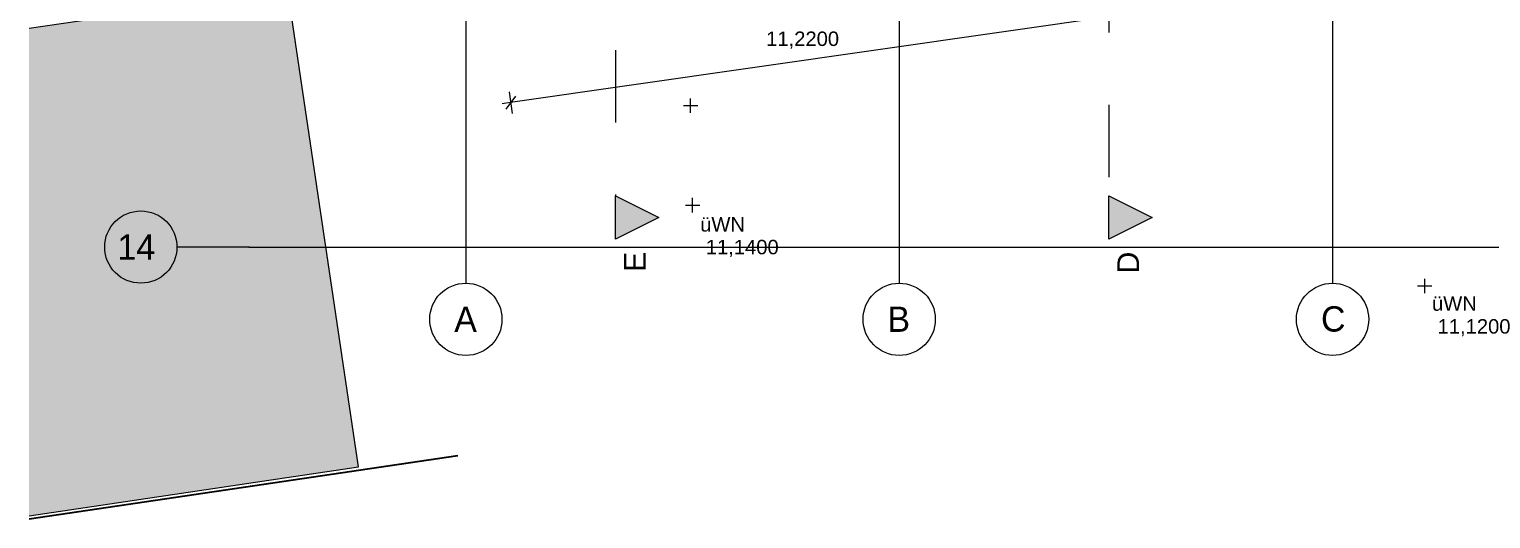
# Model space of a CAD drawing. Header units: metres. Extents: x -3 to 205, y -18 to 45.
# Drawn here: x 29.38 to 39.5, y -17.88 to -14.5 of the extents above; entities that cross this region are included whole.
import ezdxf

# ---------------------------------------------------------------- set-up
doc = ezdxf.new("R2010")
doc.units = ezdxf.units.M
doc.header["$MEASUREMENT"] = 0
doc.linetypes.add('Grenzlinie', pattern=[0.008, 0.003, -0.005])
doc.linetypes.add('Untersicht', pattern=[0.001, 0.0005, -0.0005])
for name, color, linetype in [('1._1.Stock  PP STG2_4_000 Achsraster', 7, 'Continuous'), ('1._1.Stock  PP STG2_4_725 Nachbarbebauung', 7, 'Continuous'), ('1._1.Stock  PP STG2_4_851 Marker Schnitt', 7, 'Continuous'), ('1._1.Stock  PP STG2_4_910 Allgemein Lageplan Höhen', 7, 'Continuous'), ('1._1.Stock  PP STG2_4_950 Polierplan Bemaßung', 7, 'Continuous'), ('1._1.Stock  PP STG2_4_Neubau_840 Baulinien', 7, 'Continuous')]:
    doc.layers.add(name, color=color, linetype=linetype)
doc.styles.add('ERSTELLTER_STIL_1', font='arial.ttf')
doc.styles.add('ERSTELLTER_STIL_2', font='')
doc.styles.get('ERSTELLTER_STIL_2').set_extended_font_data('Eurostile')

msp = doc.modelspace()

# ---------------------------------------------------------------- hatches: boundary and pattern name
at = {"layer": '1._1.Stock  PP STG2_4_725 Nachbarbebauung', "linetype": 'Continuous', "lineweight": 0, "true_color": 0x1f1f1f}
msp.add_hatch(color=250, dxfattribs=at).paths.add_polyline_path([(29.377, -17.864), (31.656, -17.526), (31.168, -14.227), (29.377, -14.492)])
at = {"layer": '1._1.Stock  PP STG2_4_851 Marker Schnitt', "linetype": 'Continuous', "lineweight": 0, "true_color": 0x000000}
for points in [[(33.435, -15.949), (33.735, -15.799), (33.435, -15.649)], [(36.85, -15.949), (37.15, -15.799), (36.85, -15.649)]]:
    msp.add_hatch(color=18, dxfattribs=at).paths.add_polyline_path(points)

# ---------------------------------------------------------------- linework, layer by layer
at = {"layer": '1._1.Stock  PP STG2_4_000 Achsraster', "color": 5, "linetype": 'Continuous', "lineweight": 0, "ltscale": 1000}
for p, q in [((32.4, 1.996), (32.4, -16.004)), ((35.4, 1.996), (35.4, -16.004)), ((38.4, 1.996), (38.4, -16.004)), ((30.9, -16.004), (30.4, -16.004)), ((30.9, -16.004), (53.4, -16.004)), ((32.4, -16.004), (32.4, -16.004)), ((32.4, -16.004), (32.4, -16.254)), ((35.4, -16.004), (35.4, -16.004)), ((35.4, -16.004), (35.4, -16.254)), ((38.4, -16.004), (38.4, -16.004)), ((38.4, -16.004), (38.4, -16.254))]:
    msp.add_line(p, q, dxfattribs=at)
for centre in [(30.15, -16.004), (32.4, -16.504), (35.4, -16.504), (38.4, -16.504)]:
    msp.add_circle(centre, 0.25, dxfattribs=at)
for p in [(30.9, -16.004), (30.9, -16.004), (32.4, -16.004), (35.4, -16.004), (38.4, -16.004)]:
    msp.add_point(p, dxfattribs=at)
at = {"layer": '1._1.Stock  PP STG2_4_725 Nachbarbebauung', "color": 8, "linetype": 'Continuous', "lineweight": 13, "ltscale": 1000, "flags": 128}
msp.add_lwpolyline([(29.377, -17.864), (31.656, -17.526), (31.168, -14.227), (29.377, -14.492)], dxfattribs=at)
at = {"layer": '1._1.Stock  PP STG2_4_851 Marker Schnitt', "color": 7, "linetype": 'Untersicht', "lineweight": 13, "ltscale": 1000}
for p, q in [((33.435, 1.359), (33.435, -15.649)), ((36.85, -0.019), (36.85, -15.649))]:
    msp.add_line(p, q, dxfattribs=at)
at = {"layer": '1._1.Stock  PP STG2_4_851 Marker Schnitt', "color": 7, "linetype": 'Continuous', "lineweight": 13, "ltscale": 1000, "flags": 128}
for points in [[(33.435, -15.949), (33.435, -15.649), (33.735, -15.799)], [(36.85, -15.949), (36.85, -15.649), (37.15, -15.799)]]:
    msp.add_lwpolyline(points, close=True, dxfattribs=at)
at = {"layer": '1._1.Stock  PP STG2_4_910 Allgemein Lageplan Höhen', "color": 7, "linetype": 'Continuous', "lineweight": 13, "ltscale": 1000}
for p, q in [((33.906, -15.025), (34.006, -15.025)), ((33.956, -15.075), (33.956, -14.975)), ((33.97, -15.764), (33.97, -15.664)), ((33.92, -15.714), (34.02, -15.714)), ((38.988, -16.273), (39.088, -16.273)), ((39.038, -16.323), (39.038, -16.223))]:
    msp.add_line(p, q, dxfattribs=at)
at = {"layer": '1._1.Stock  PP STG2_4_950 Polierplan Bemaßung', "color": 1, "linetype": 'Continuous', "lineweight": 13, "ltscale": 1000, "true_color": 0xfb0106}
for p, q in [((51.409, -12.318), (32.71, -15.004)), ((32.744, -14.959), (32.676, -15.05)), ((32.699, -14.93), (32.721, -15.079)), ((32.71, -15.004), (32.651, -15.013))]:
    msp.add_line(p, q, dxfattribs=at)
at = {"layer": '1._1.Stock  PP STG2_4_Neubau_840 Baulinien', "color": 1, "linetype": 'Grenzlinie', "lineweight": 25, "ltscale": 1000, "true_color": 0xfb0106, "flags": 128}
msp.add_lwpolyline([(29.377, -17.885), (32.519, -17.422), (32.466, -14.031), (51.249, -11.332), (56.377, -10.513)], dxfattribs=at)

# ---------------------------------------------------------------- texts
at = {"layer": '1._1.Stock  PP STG2_4_000 Achsraster', "color": 5, "linetype": 'Continuous', "lineweight": 0, "char_height": 0.175, "attachment_point": 1, "style": 'ERSTELLTER_STIL_2'}
for s, insert in [('\\A1;{\\pql;\\pt0;\\fEurostile|b0|i0|c0|p0;\\W1.000000;14}', (29.989, -15.916)), ('\\A1;{\\pql;\\pt0;\\fEurostile|b0|i0|c0|p0;\\W1.000000;A}', (32.32, -16.416)), ('\\A1;{\\pql;\\pt0;\\fEurostile|b0|i0|c0|p0;\\W1.000000;B}', (35.319, -16.416)), ('\\A1;{\\pql;\\pt0;\\fEurostile|b0|i0|c0|p0;\\W1.000000;C}', (38.32, -16.414))]:
    msp.add_mtext(s, dxfattribs=dict(at, insert=insert))
at = {"layer": '1._1.Stock  PP STG2_4_851 Marker Schnitt', "color": 7, "linetype": 'Continuous', "lineweight": 13, "char_height": 0.15, "attachment_point": 7, "rotation": 90, "style": 'ERSTELLTER_STIL_1'}
for s, insert in [('\\A1;{\\pql;\\pt0;\\fArial|b0|i0|c0|p0;\\W1.000000;E}', (33.645, -16.176)), ('\\A1;{\\pql;\\pt0;\\fArial|b0|i0|c0|p0;\\W1.000000;D}', (37.06, -16.187))]:
    msp.add_mtext(s, dxfattribs=dict(at, insert=insert))
at = {"layer": '1._1.Stock  PP STG2_4_910 Allgemein Lageplan Höhen', "color": 7, "linetype": 'Continuous', "lineweight": 13, "char_height": 0.1, "attachment_point": 1, "style": 'ERSTELLTER_STIL_1'}
for s, insert in [('\\A1;{\\pql;\\fArial|b0|i0|c0|p0;\\W1.000000; 11,2200}', (34.44, -14.512)), ('\\A1;{\\pql;\\fArial|b0|i0|c0|p0;\\W1.000000;üWN}', (34.022, -15.797)), ('\\A1;{\\pql;\\fArial|b0|i0|c0|p0;\\W1.000000; 11,1400}', (34.022, -15.954)), ('\\A1;{\\pql;\\fArial|b0|i0|c0|p0;\\W1.000000;üWN}', (39.088, -16.345)), ('\\A1;{\\pql;\\fArial|b0|i0|c0|p0;\\W1.000000; 11,1200}', (39.088, -16.503))]:
    msp.add_mtext(s, dxfattribs=dict(at, insert=insert))

doc.saveas('drawing.dxf')
